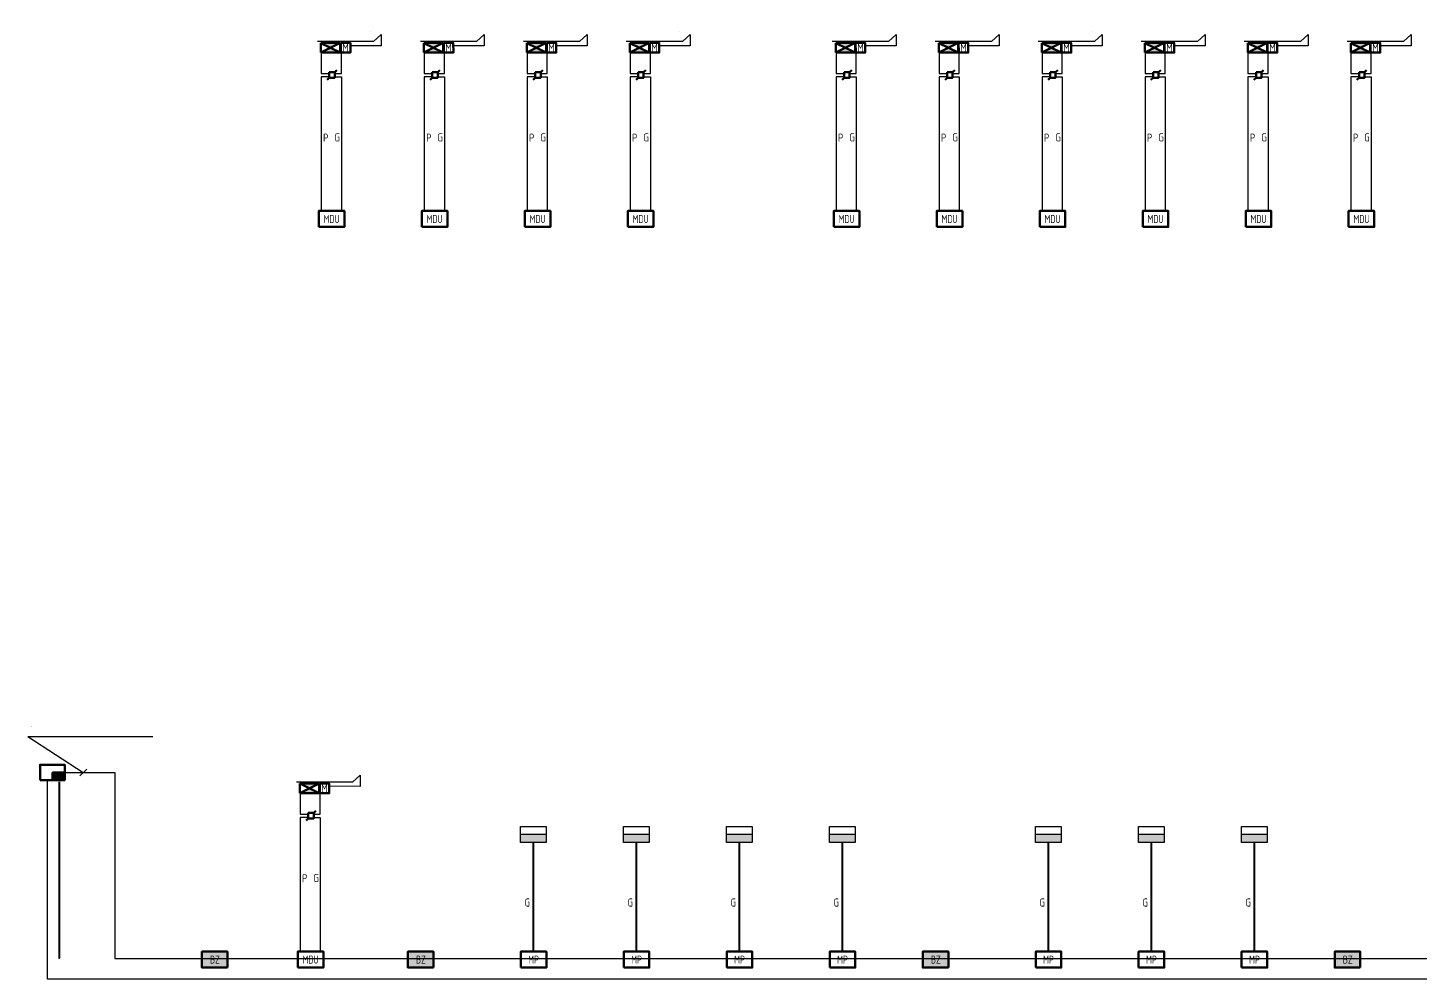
# Model space of a CAD drawing. Header units: millimetres. Extents: x 127230 to 906013, y -355313 to -209225.
# Drawn here: x 582890 to 626387, y -347762 to -318058 of the extents above; entities that cross this region are included whole.
import ezdxf
from ezdxf.enums import TextEntityAlignment as Align

# ---------------------------------------------------------------- set-up
doc = ezdxf.new("R2018")
doc.units = ezdxf.units.MM
doc.linetypes.add('Cплошная', pattern=[0])
for name, color, linetype, lineweight in [('14', 250, 'Continuous', 0), ('Адресация СПС', 7, 'Continuous', 25), ('АТ_ПС_ИП_025', 1, 'Continuous', 25), ('АТ_ПС_ППКП_025', 5, 'Continuous', 25), ('АТ_ПС_Текст_025', 7, 'Continuous', 25), ('АТ_ПС_Трасса_100', 1, 'Continuous', 100)]:
    doc.layers.add(name, color=color, linetype=linetype, lineweight=lineweight)
doc.layers.add('ПС2', color=230, linetype='Continuous')
doc.styles.add('GLE_OASR_TextStyle', font='GOST2304A.ttf')
doc.styles.add('GOST 2.304 type A', font='GOST2304A.ttf', dxfattribs={"width": 0.9, "height": 250})
doc.styles.get("Standard").update_dxf_attribs({"font": 'gost_0.ttf'})
doc.styles.add('ГОСТ 2.304', font='CS_Gost2304.shx', dxfattribs={"width": 0.8})

# ---------------------------------------------------------------- blocks, each defined once
blk = doc.blocks.new('*U49')
at = {"linetype": 'Continuous', "lineweight": 25}
blk.add_wipeout([(-1.5, -1.5), (-1.5, 1.5), (1.5, 1.5), (1.5, -1.5)], dxfattribs=at)
at = {"color": 0, "linetype": 'Continuous', "lineweight": -2}
for p, q in [((1.5, 1.5), (2.63, 2.63)), ((-1.5, -1.5), (-2.63, -2.63))]:
    blk.add_line(p, q, dxfattribs=at)
blk.add_lwpolyline([(-1.5, 1.5), (1.5, 1.5), (1.5, -1.5), (-1.5, -1.5)], close=True, dxfattribs=at)
blk = doc.blocks.new('*U52')
at = {"linetype": 'Continuous', "lineweight": -2}
h = blk.add_hatch(color=0, dxfattribs=at)
h.dxf.hatch_style = 1
h.paths.add_polyline_path([(-6, 2.97), (-2.98, 1.48), (0, 2.97)])
h.paths.add_polyline_path([(-2.98, 1.48), (-6, -0.03), (0, -0.03), (0, 0)])
at = {"color": 0, "linetype": 'Continuous', "lineweight": -2}
for p, q in [((-6, -0.03), (-6, 2.97)), ((0, 2.97), (-6, 2.97)), ((-6, 2.97), (0, 0)), ((-6, -0.03), (0, 2.97)), ((0, -0.03), (0, 2.97)), ((0, 1.47), (0.18, 1.47)), ((-6, -0.03), (0, -0.03))]:
    blk.add_line(p, q, dxfattribs=at)
blk.add_lwpolyline([(0.18, 2.97), (3.18, 2.97), (3.18, -0.03), (0.18, -0.03)], close=True, dxfattribs=at)
at = {"color": 0, "linetype": 'Continuous', "lineweight": -2, "style": 'GLE_OASR_TextStyle'}
blk.add_text('М', height=2.5, dxfattribs=at).set_placement((1.68, 1.47), align=Align.MIDDLE_CENTER)
blk = doc.blocks.new('*U51')
at = {"color": 0, "linetype": 'Continuous', "lineweight": -2}
blk.add_lwpolyline([(-8, -0.03), (0, -0.03), (0, 4.97), (-8, 4.97)], close=True, dxfattribs=at)
at = {"color": 0, "linetype": 'Continuous', "lineweight": -2, "style": 'ГОСТ 2.304', "width": 0.8, "flags": 4}
blk.add_attdef('НАДПИСЬ', text='', height=2.5, dxfattribs=at).set_placement((-4, 2.47), align=Align.MIDDLE_CENTER)
blk = doc.blocks.new('*U108')
at = {"color": 0, "lineweight": 0}
blk.add_wipeout([(-2.4, 2.08), (-19.97, 2.07), (-19.97, -2.23), (-2.4, -2.23)], dxfattribs=at)
at = {"color": 0, "linetype": 'Cплошная', "lineweight": 25}
for q in [(0, 0), (-19.97, -2.23)]:
    blk.add_line((-2.4, -2.23), q, dxfattribs=at)
at = {"color": 0, "lineweight": 30, "flags": 104}
blk.add_attdef('ТЕКСТ1', text='', height=2.5, dxfattribs=at).set_placement((-3.31, 1.05), align=Align.TOP_RIGHT)
blk = doc.blocks.new('бриз')
at = {"lineweight": 50, "ltscale": 100, "true_color": 0xffffff}
h = blk.add_hatch(color=7, dxfattribs=at)
h.dxf.hatch_style = 1
h.paths.add_polyline_path([(-139304, -374795), (-140104, -374795), (-140104, -375295), (-139304, -375295)])
at = {"layer": 'Адресация СПС', "color": 1, "lineweight": 50, "ltscale": 100}
blk.add_lwpolyline([(-139304, -375295), (-140104, -375295), (-140104, -374795), (-139304, -374795)], close=True, dxfattribs=at)
at = {"layer": 'Адресация СПС', "color": 1, "lineweight": 50, "ltscale": 100, "style": 'GOST 2.304 type A', "width": 0.9}
blk.add_text('BZ', height=250, dxfattribs=at).set_placement((-139696, -375046), align=Align.MIDDLE_CENTER)
blk = doc.blocks.new('*U59')
at = {"color": 0, "linetype": 'Continuous', "lineweight": -2}
blk.add_lwpolyline([(-8, -0.03), (0, -0.03), (0, 4.97), (-8, 4.97)], close=True, dxfattribs=at)
at = {"color": 0, "linetype": 'Continuous', "lineweight": -2, "style": 'ГОСТ 2.304', "width": 0.8, "flags": 4}
blk.add_attdef('НАДПИСЬ', text='', height=2.5, dxfattribs=at).set_placement((-4, 2.47), align=Align.MIDDLE_CENTER)
blk = doc.blocks.new('*U61')
at = {"linetype": 'Continuous', "lineweight": -2, "ltscale": 100}
h = blk.add_hatch(color=0, dxfattribs=at)
h.dxf.hatch_style = 1
h.paths.add_polyline_path([(0, 0), (0, 2.5), (-8, 2.5), (-8, 0)])
at = {"color": 0, "linetype": 'Continuous', "lineweight": -2, "ltscale": 100}
blk.add_line((0, 2.5), (-8, 2.5), dxfattribs=at)
at = {"color": 0, "linetype": 'Continuous', "lineweight": -2}
blk.add_lwpolyline([(-8, 0), (-8, 5), (0, 5), (0, 0)], close=True, dxfattribs=at)
blk = doc.blocks.new('*U53')
at = {"color": 0, "lineweight": 30, "width": 1.001, "flags": 104}
blk.add_attdef('ТЕКСТ1', text='', height=2.5, dxfattribs=at).set_placement((0.55, 3.27), align=Align.TOP_LEFT)
at = {"color": 0, "lineweight": 0}
blk.add_wipeout([(0, 4.3), (16.02, 4.3), (16.02, 0), (0, 0)], dxfattribs=at)
blk = doc.blocks.new('*U67')
at = {"linetype": 'Continuous', "lineweight": -2}
blk.add_hatch(color=0, dxfattribs=at).paths.add_polyline_path([(-4, 2.5), (-4, 0), (0, 0), (0, 2.5)])
at = {"color": 0, "linetype": 'Continuous', "lineweight": -2}
for points in [[(-8, 0), (-8, 5), (0, 5), (0, 0)], [(-4, 2.5), (-4, 0), (0, 0), (0, 2.5)]]:
    blk.add_lwpolyline(points, close=True, dxfattribs=at)
blk = doc.blocks.new('*U143')
at = {"color": 0}
blk.add_line((1.06, 1.06), (-1.06, -1.06), dxfattribs=at)
at = {"color": 0, "lineweight": 0}
blk.add_wipeout([(-17.33, 15.49), (21.74, 15.48), (21.74, 11.19), (-17.33, 11.19)], dxfattribs=at)
at = {"color": 0, "linetype": 'Cплошная', "lineweight": 25}
for q in [(21.74, 11.19), (0, 0)]:
    blk.add_line((-17.33, 11.19), q, dxfattribs=at)
at = {"color": 0, "lineweight": 30, "flags": 104}
blk.add_attdef('ТЕКСТ1', text='', height=2.5, dxfattribs=at).set_placement((-16.42, 14.46), align=Align.TOP_LEFT)

msp = doc.modelspace()

# ---------------------------------------------------------------- linework, layer by layer
at = {"layer": '14', "color": 6, "lineweight": 25}
for points in [[(592052, -318833), (592052, -319483), (592304, -319483)], [(595269, -318833), (595269, -319483), (595521, -319483)], [(598487, -318833), (598487, -319483), (598739, -319483)], [(601704, -318833), (601704, -319483), (601956, -319483)], [(608139, -318833), (608139, -319483), (608391, -319483)], [(611356, -318833), (611356, -319483), (611608, -319483)], [(614573, -318833), (614573, -319483), (614825, -319483)], [(617791, -318833), (617791, -319483), (618043, -319483)], [(621008, -318833), (621008, -319483), (621260, -319483)], [(624225, -318833), (624225, -319483), (624477, -319483)], [(591395, -341958), (591395, -342608), (591647, -342608)]]:
    msp.add_lwpolyline(points, dxfattribs=at)
at = {"layer": 'АТ_ПС_Трасса_100', "color": 92, "lineweight": 25, "ltscale": 100}
for points in [[(592477, -319483), (592685, -319483), (592685, -318834)], [(595694, -319483), (595902, -319483), (595902, -318834)], [(598911, -319483), (599119, -319483), (599119, -318834)], [(602129, -319483), (602337, -319483), (602337, -318834)], [(608563, -319483), (608771, -319483), (608771, -318834)], [(611781, -319483), (611989, -319483), (611989, -318834)], [(614998, -319483), (615206, -319483), (615206, -318834)], [(618215, -319483), (618423, -319483), (618423, -318834)], [(621433, -319483), (621641, -319483), (621641, -318834)], [(624650, -319483), (624858, -319483), (624858, -318834)], [(592477, -319590), (592685, -319590), (592685, -323777)], [(595694, -319590), (595902, -319590), (595902, -323777)], [(598911, -319590), (599119, -319590), (599119, -323777)], [(602129, -319590), (602337, -319590), (602337, -323777)], [(608563, -319590), (608771, -319590), (608771, -323777)], [(611781, -319590), (611989, -319590), (611989, -323777)], [(614998, -319590), (615206, -319590), (615206, -323777)], [(618215, -319590), (618423, -319590), (618423, -323777)], [(621433, -319590), (621641, -319590), (621641, -323777)], [(624650, -319590), (624858, -319590), (624858, -323777)], [(591819, -342608), (592027, -342608), (592027, -341959)], [(591819, -342715), (592027, -342715), (592027, -346902)]]:
    msp.add_lwpolyline(points, dxfattribs=at)
at = {"layer": 'АТ_ПС_Трасса_100', "color": 6, "lineweight": 25, "ltscale": 100}
for points in [[(592304, -319590), (592052, -319590), (592052, -323777)], [(595521, -319590), (595269, -319590), (595269, -323777)], [(598739, -319590), (598487, -319590), (598487, -323777)], [(601956, -319590), (601704, -319590), (601704, -323777)], [(608391, -319590), (608139, -319590), (608139, -323777)], [(611608, -319590), (611356, -319590), (611356, -323777)], [(614825, -319590), (614573, -319590), (614573, -323777)], [(618043, -319590), (617791, -319590), (617791, -323777)], [(621260, -319590), (621008, -319590), (621008, -323777)], [(624477, -319590), (624225, -319590), (624225, -323777)], [(591647, -342715), (591395, -342715), (591395, -346902)]]:
    msp.add_lwpolyline(points, dxfattribs=at)
at = {"layer": 'АТ_ПС_Трасса_100', "color": 3, "linetype": 'Cплошная', "lineweight": 40, "transparency": 33554687}
msp.add_lwpolyline([(583870, -341599), (583870, -347112), (583870, -347112)], dxfattribs=at)

# ---------------------------------------------------------------- block references
at = {"layer": 'Адресация СПС', "color": 7, "lineweight": 50}
for p in [(728430, 27894), (734865, 27894), (750952, 27894), (763821, 27894)]:
    msp.add_blockref('бриз', p, dxfattribs=at)
at = {"layer": 'АТ_ПС_ППКП_025', "color": 1, "linetype": 'Continuous', "lineweight": 50, "xscale": 96.35147301660591, "yscale": 96.35147301660591, "zscale": 96.35147301660591}
msp.add_blockref('*U67', (584045, -341548), dxfattribs=at)
at = {"layer": 'ПС2', "color": 5, "lineweight": 50, "transparency": 33554687, "xscale": 100, "yscale": 100, "zscale": 100, "rotation": 0.1250381865928775}
for p in [(592648, -318828), (595865, -318828), (599082, -318828), (602300, -318828), (608734, -318828), (611952, -318828), (615169, -318828), (618386, -318828), (621604, -318828), (624821, -318828), (591990, -341953)]:
    msp.add_blockref('*U52', p, dxfattribs=at)

# ---------------------------------------------------------------- texts
at = {"layer": 'АТ_ПС_Текст_025', "char_height": 250, "attachment_point": 5, "style": 'GLE_OASR_TextStyle'}
for s, insert in [('P', (592198, -321487)), ('G', (592554, -321478)), ('P', (595416, -321487)), ('G', (595771, -321478)), ('P', (598633, -321487)), ('G', (598988, -321478)), ('P', (601850, -321487)), ('G', (602206, -321478)), ('P', (608285, -321487)), ('G', (608640, -321478)), ('P', (611502, -321487)), ('G', (611858, -321478)), ('P', (614720, -321487)), ('G', (615075, -321478)), ('P', (617937, -321487)), ('G', (618292, -321478)), ('P', (621154, -321487)), ('G', (621510, -321478)), ('P', (624372, -321487)), ('G', (624727, -321478)), ('P', (591541, -344612)), ('G', (591896, -344604)), ('G', (598495, -345370)), ('G', (601712, -345370)), ('G', (604930, -345370)), ('G', (608147, -345370)), ('G', (614582, -345370)), ('G', (617799, -345370)), ('G', (621016, -345370))]:
    msp.add_mtext_dynamic_manual_height_columns(s, width=1237.88, gutter_width=12.5, heights=[0], dxfattribs=dict(at, insert=insert))

# ---------------------------------------------------------------- wipeouts: each hides what was drawn before it
at = {"lineweight": 25}
for points in [[(598288, -346902), (599088, -346902), (599088, -347402), (598288, -347402)], [(601506, -346902), (602306, -346902), (602306, -347402), (601506, -347402)], [(604723, -346902), (605523, -346902), (605523, -347402), (604723, -347402)], [(607940, -346902), (608740, -346902), (608740, -347402), (607940, -347402)], [(614375, -346902), (615175, -346902), (615175, -347402), (614375, -347402)], [(617592, -346902), (618392, -346902), (618392, -347402), (617592, -347402)], [(620810, -346902), (621610, -346902), (621610, -347402), (620810, -347402)]]:
    msp.add_wipeout(points, dxfattribs=at).dxf.layer = 'АТ_ПС_Трасса_100'

# ---------------------------------------------------------------- next in the draw order: linework, layer by layer
at = {"layer": 'АТ_ПС_Трасса_100', "color": 3, "linetype": 'Cплошная', "lineweight": 40, "transparency": 33554687}
for points in [[(598688, -346902), (598688, -343500)], [(601906, -346902), (601906, -343500)], [(605123, -346902), (605123, -343500)], [(608340, -346902), (608340, -343500)], [(614775, -346902), (614775, -343500)], [(617992, -346902), (617992, -343500)], [(621210, -346902), (621210, -343500)]]:
    msp.add_lwpolyline(points, dxfattribs=at)

# ---------------------------------------------------------------- next in the draw order: block references
at = {"layer": 'АТ_ПС_ИП_025', "lineweight": 50, "xscale": 57.51779866433964, "yscale": 57.51779866433964, "zscale": 57.51779866433964}
for p in [(592390, -319532), (595608, -319532), (598825, -319532), (602042, -319532), (608477, -319532), (611694, -319532), (614912, -319532), (618129, -319532), (621346, -319532), (624564, -319532), (591733, -342657)]:
    msp.add_blockref('*U49', p, dxfattribs=at)
at = {"layer": 'АТ_ПС_ИП_025', "lineweight": 50, "transparency": 33554687}
ref = msp.add_blockref('*U59', (599088, -347398), dxfattribs=dict(at, xscale=100, yscale=100, zscale=100))
ref.add_attrib('НАДПИСЬ', 'МР', dxfattribs={"layer": '0', "color": 0, "linetype": 'Continuous', "lineweight": -2, "height": 250, "style": 'ГОСТ 2.304', "width": 0.8}).set_placement((598688, -347152), align=Align.MIDDLE_CENTER)
ref = msp.add_blockref('*U59', (602305, -347398), dxfattribs=dict(at, xscale=100, yscale=100, zscale=100))
ref.add_attrib('НАДПИСЬ', 'МР', dxfattribs={"layer": '0', "color": 0, "linetype": 'Continuous', "lineweight": -2, "height": 250, "style": 'ГОСТ 2.304', "width": 0.8}).set_placement((601906, -347152), align=Align.MIDDLE_CENTER)
ref = msp.add_blockref('*U59', (605523, -347398), dxfattribs=dict(at, xscale=100, yscale=100, zscale=100))
ref.add_attrib('НАДПИСЬ', 'МР', dxfattribs={"layer": '0', "color": 0, "linetype": 'Continuous', "lineweight": -2, "height": 250, "style": 'ГОСТ 2.304', "width": 0.8}).set_placement((605123, -347152), align=Align.MIDDLE_CENTER)
ref = msp.add_blockref('*U59', (608740, -347398), dxfattribs=dict(at, xscale=100, yscale=100, zscale=100))
ref.add_attrib('НАДПИСЬ', 'МР', dxfattribs={"layer": '0', "color": 0, "linetype": 'Continuous', "lineweight": -2, "height": 250, "style": 'ГОСТ 2.304', "width": 0.8}).set_placement((608340, -347152), align=Align.MIDDLE_CENTER)
ref = msp.add_blockref('*U59', (615175, -347398), dxfattribs=dict(at, xscale=100, yscale=100, zscale=100))
ref.add_attrib('НАДПИСЬ', 'МР', dxfattribs={"layer": '0', "color": 0, "linetype": 'Continuous', "lineweight": -2, "height": 250, "style": 'ГОСТ 2.304', "width": 0.8}).set_placement((614775, -347152), align=Align.MIDDLE_CENTER)
ref = msp.add_blockref('*U59', (618392, -347398), dxfattribs=dict(at, xscale=100, yscale=100, zscale=100))
ref.add_attrib('НАДПИСЬ', 'МР', dxfattribs={"layer": '0', "color": 0, "linetype": 'Continuous', "lineweight": -2, "height": 250, "style": 'ГОСТ 2.304', "width": 0.8}).set_placement((617992, -347152), align=Align.MIDDLE_CENTER)
ref = msp.add_blockref('*U59', (621609, -347398), dxfattribs=dict(at, xscale=100, yscale=100, zscale=100))
ref.add_attrib('НАДПИСЬ', 'МР', dxfattribs={"layer": '0', "color": 0, "linetype": 'Continuous', "lineweight": -2, "height": 250, "style": 'ГОСТ 2.304', "width": 0.8}).set_placement((621210, -347152), align=Align.MIDDLE_CENTER)
at = {"layer": 'АТ_ПС_Текст_025', "linetype": 'Continuous'}
ref = msp.add_blockref('*U108', (593932, -318266), dxfattribs=dict(at, xscale=100, yscale=100, zscale=100))
lines = msp.add_mtext('230 В AC*** ', dxfattribs={"layer": '0', "color": 0, "insert": (593601, -318161), "char_height": 2.5, "attachment_point": 1})
ref.add_attrib('ТЕКСТ1', '', (593601, -318161), dxfattribs={"flags": 104}).embed_mtext(lines)
ref = msp.add_blockref('*U108', (597149, -318266), dxfattribs=dict(at, xscale=100, yscale=100, zscale=100))
lines = msp.add_mtext('230 В AC*** ', dxfattribs={"layer": '0', "color": 0, "insert": (596818, -318161), "char_height": 2.5, "attachment_point": 1})
ref.add_attrib('ТЕКСТ1', '', (596818, -318161), dxfattribs={"flags": 104}).embed_mtext(lines)
ref = msp.add_blockref('*U108', (600367, -318266), dxfattribs=dict(at, xscale=100, yscale=100, zscale=100))
lines = msp.add_mtext('230 В AC*** ', dxfattribs={"layer": '0', "color": 0, "insert": (600036, -318161), "char_height": 2.5, "attachment_point": 1})
ref.add_attrib('ТЕКСТ1', '', (600036, -318161), dxfattribs={"flags": 104}).embed_mtext(lines)
ref = msp.add_blockref('*U108', (603584, -318266), dxfattribs=dict(at, xscale=100, yscale=100, zscale=100))
lines = msp.add_mtext('230 В AC*** ', dxfattribs={"layer": '0', "color": 0, "insert": (603253, -318161), "char_height": 2.5, "attachment_point": 1})
ref.add_attrib('ТЕКСТ1', '', (603253, -318161), dxfattribs={"flags": 104}).embed_mtext(lines)
ref = msp.add_blockref('*U108', (610019, -318266), dxfattribs=dict(at, xscale=100, yscale=100, zscale=100))
lines = msp.add_mtext('230 В AC*** ', dxfattribs={"layer": '0', "color": 0, "insert": (609688, -318161), "char_height": 2.5, "attachment_point": 1})
ref.add_attrib('ТЕКСТ1', '', (609688, -318161), dxfattribs={"flags": 104}).embed_mtext(lines)
ref = msp.add_blockref('*U108', (613236, -318266), dxfattribs=dict(at, xscale=100, yscale=100, zscale=100))
lines = msp.add_mtext('230 В AC*** ', dxfattribs={"layer": '0', "color": 0, "insert": (612905, -318161), "char_height": 2.5, "attachment_point": 1})
ref.add_attrib('ТЕКСТ1', '', (612905, -318161), dxfattribs={"flags": 104}).embed_mtext(lines)
ref = msp.add_blockref('*U108', (616453, -318266), dxfattribs=dict(at, xscale=100, yscale=100, zscale=100))
lines = msp.add_mtext('230 В AC*** ', dxfattribs={"layer": '0', "color": 0, "insert": (616122, -318161), "char_height": 2.5, "attachment_point": 1})
ref.add_attrib('ТЕКСТ1', '', (616122, -318161), dxfattribs={"flags": 104}).embed_mtext(lines)
ref = msp.add_blockref('*U108', (619671, -318266), dxfattribs=dict(at, xscale=100, yscale=100, zscale=100))
lines = msp.add_mtext('230 В AC*** ', dxfattribs={"layer": '0', "color": 0, "insert": (619340, -318161), "char_height": 2.5, "attachment_point": 1})
ref.add_attrib('ТЕКСТ1', '', (619340, -318161), dxfattribs={"flags": 104}).embed_mtext(lines)
ref = msp.add_blockref('*U108', (622888, -318266), dxfattribs=dict(at, xscale=100, yscale=100, zscale=100))
lines = msp.add_mtext('230 В AC*** ', dxfattribs={"layer": '0', "color": 0, "insert": (622557, -318161), "char_height": 2.5, "attachment_point": 1})
ref.add_attrib('ТЕКСТ1', '', (622557, -318161), dxfattribs={"flags": 104}).embed_mtext(lines)
ref = msp.add_blockref('*U108', (626105, -318266), dxfattribs=dict(at, xscale=100, yscale=100, zscale=100))
lines = msp.add_mtext('230 В AC*** ', dxfattribs={"layer": '0', "color": 0, "insert": (625774, -318161), "char_height": 2.5, "attachment_point": 1})
ref.add_attrib('ТЕКСТ1', '', (625774, -318161), dxfattribs={"flags": 104}).embed_mtext(lines)
ref = msp.add_blockref('*U108', (593275, -341391), dxfattribs=dict(at, xscale=100, yscale=100, zscale=100))
lines = msp.add_mtext('230 В AC*** ', dxfattribs={"layer": '0', "color": 0, "insert": (592944, -341287), "char_height": 2.5, "attachment_point": 1})
ref.add_attrib('ТЕКСТ1', '', (592944, -341287), dxfattribs={"flags": 104}).embed_mtext(lines)
at = {"layer": 'АТ_ПС_Текст_025', "transparency": 33554636, "xscale": 99.99980000000001, "yscale": 99.99980000000001, "zscale": 99.99980000000001, "rotation": 90}
msp.add_blockref('*U53', (584423, -347514), dxfattribs=at)

# ---------------------------------------------------------------- next in the draw order: wipeouts: each hides what was drawn before it
at = {"lineweight": 25}
for points in [[(591980, -323777), (592780, -323777), (592780, -324277), (591980, -324277)], [(595197, -323777), (595997, -323777), (595997, -324277), (595197, -324277)], [(598415, -323777), (599215, -323777), (599215, -324277), (598415, -324277)], [(601632, -323777), (602432, -323777), (602432, -324277), (601632, -324277)], [(608067, -323777), (608867, -323777), (608867, -324277), (608067, -324277)], [(611284, -323777), (612084, -323777), (612084, -324277), (611284, -324277)], [(614501, -323777), (615301, -323777), (615301, -324277), (614501, -324277)], [(617719, -323777), (618519, -323777), (618519, -324277), (617719, -324277)], [(620936, -323777), (621736, -323777), (621736, -324277), (620936, -324277)], [(624153, -323777), (624953, -323777), (624953, -324277), (624153, -324277)], [(591323, -346902), (592123, -346902), (592123, -347402), (591323, -347402)]]:
    msp.add_wipeout(points, dxfattribs=at).dxf.layer = 'АТ_ПС_Трасса_100'

# ---------------------------------------------------------------- next in the draw order: linework, layer by layer
at = {"layer": '14', "color": 6, "lineweight": 25}
for points in [[(593932, -318266), (593932, -318620), (592965, -318615)], [(597149, -318266), (597149, -318620), (596183, -318615)], [(600367, -318266), (600367, -318620), (599400, -318615)], [(603584, -318266), (603584, -318620), (602617, -318615)], [(610019, -318266), (610019, -318620), (609052, -318615)], [(613236, -318266), (613236, -318620), (612269, -318615)], [(616453, -318266), (616453, -318620), (615487, -318615)], [(619671, -318266), (619671, -318620), (618704, -318615)], [(622888, -318266), (622888, -318620), (621921, -318615)], [(626105, -318266), (626105, -318620), (625139, -318615)], [(593275, -341391), (593275, -341745), (592308, -341740)]]:
    msp.add_lwpolyline(points, dxfattribs=at)

# ---------------------------------------------------------------- next in the draw order: block references
at = {"layer": 'АТ_ПС_ППКП_025', "color": 1, "linetype": 'Continuous', "lineweight": 50}
ref = msp.add_blockref('*U51', (592780, -324273), dxfattribs=dict(at, xscale=100, yscale=100, zscale=100))
ref.add_attrib('НАДПИСЬ', 'MDU', dxfattribs={"layer": '0', "color": 0, "linetype": 'Continuous', "lineweight": -2, "height": 250, "style": 'ГОСТ 2.304', "width": 0.8}).set_placement((592380, -324027), align=Align.MIDDLE_CENTER)
ref = msp.add_blockref('*U51', (595997, -324273), dxfattribs=dict(at, xscale=100, yscale=100, zscale=100))
ref.add_attrib('НАДПИСЬ', 'MDU', dxfattribs={"layer": '0', "color": 0, "linetype": 'Continuous', "lineweight": -2, "height": 250, "style": 'ГОСТ 2.304', "width": 0.8}).set_placement((595597, -324027), align=Align.MIDDLE_CENTER)
ref = msp.add_blockref('*U51', (599215, -324273), dxfattribs=dict(at, xscale=100, yscale=100, zscale=100))
ref.add_attrib('НАДПИСЬ', 'MDU', dxfattribs={"layer": '0', "color": 0, "linetype": 'Continuous', "lineweight": -2, "height": 250, "style": 'ГОСТ 2.304', "width": 0.8}).set_placement((598815, -324027), align=Align.MIDDLE_CENTER)
ref = msp.add_blockref('*U51', (602432, -324273), dxfattribs=dict(at, xscale=100, yscale=100, zscale=100))
ref.add_attrib('НАДПИСЬ', 'MDU', dxfattribs={"layer": '0', "color": 0, "linetype": 'Continuous', "lineweight": -2, "height": 250, "style": 'ГОСТ 2.304', "width": 0.8}).set_placement((602032, -324027), align=Align.MIDDLE_CENTER)
ref = msp.add_blockref('*U51', (608867, -324273), dxfattribs=dict(at, xscale=100, yscale=100, zscale=100))
ref.add_attrib('НАДПИСЬ', 'MDU', dxfattribs={"layer": '0', "color": 0, "linetype": 'Continuous', "lineweight": -2, "height": 250, "style": 'ГОСТ 2.304', "width": 0.8}).set_placement((608467, -324027), align=Align.MIDDLE_CENTER)
ref = msp.add_blockref('*U51', (612084, -324273), dxfattribs=dict(at, xscale=100, yscale=100, zscale=100))
ref.add_attrib('НАДПИСЬ', 'MDU', dxfattribs={"layer": '0', "color": 0, "linetype": 'Continuous', "lineweight": -2, "height": 250, "style": 'ГОСТ 2.304', "width": 0.8}).set_placement((611684, -324027), align=Align.MIDDLE_CENTER)
ref = msp.add_blockref('*U51', (615301, -324273), dxfattribs=dict(at, xscale=100, yscale=100, zscale=100))
ref.add_attrib('НАДПИСЬ', 'MDU', dxfattribs={"layer": '0', "color": 0, "linetype": 'Continuous', "lineweight": -2, "height": 250, "style": 'ГОСТ 2.304', "width": 0.8}).set_placement((614901, -324027), align=Align.MIDDLE_CENTER)
ref = msp.add_blockref('*U51', (618519, -324273), dxfattribs=dict(at, xscale=100, yscale=100, zscale=100))
ref.add_attrib('НАДПИСЬ', 'MDU', dxfattribs={"layer": '0', "color": 0, "linetype": 'Continuous', "lineweight": -2, "height": 250, "style": 'ГОСТ 2.304', "width": 0.8}).set_placement((618119, -324027), align=Align.MIDDLE_CENTER)
ref = msp.add_blockref('*U51', (621736, -324273), dxfattribs=dict(at, xscale=100, yscale=100, zscale=100))
ref.add_attrib('НАДПИСЬ', 'MDU', dxfattribs={"layer": '0', "color": 0, "linetype": 'Continuous', "lineweight": -2, "height": 250, "style": 'ГОСТ 2.304', "width": 0.8}).set_placement((621336, -324027), align=Align.MIDDLE_CENTER)
ref = msp.add_blockref('*U51', (624953, -324273), dxfattribs=dict(at, xscale=100, yscale=100, zscale=100))
ref.add_attrib('НАДПИСЬ', 'MDU', dxfattribs={"layer": '0', "color": 0, "linetype": 'Continuous', "lineweight": -2, "height": 250, "style": 'ГОСТ 2.304', "width": 0.8}).set_placement((624553, -324027), align=Align.MIDDLE_CENTER)
ref = msp.add_blockref('*U51', (592122, -347398), dxfattribs=dict(at, xscale=100, yscale=100, zscale=100))
ref.add_attrib('НАДПИСЬ', 'MDU', dxfattribs={"layer": '0', "color": 0, "linetype": 'Continuous', "lineweight": -2, "height": 250, "style": 'ГОСТ 2.304', "width": 0.8}).set_placement((591723, -347152), align=Align.MIDDLE_CENTER)

# ---------------------------------------------------------------- next in the draw order: wipeouts: each hides what was drawn before it
at = {"lineweight": 25}
for points in [[(598283, -342997), (599083, -342997), (599083, -343497), (598283, -343497)], [(601501, -342997), (602301, -342997), (602301, -343497), (601501, -343497)], [(604718, -342997), (605518, -342997), (605518, -343497), (604718, -343497)], [(607935, -342997), (608735, -342997), (608735, -343497), (607935, -343497)], [(614370, -342997), (615170, -342997), (615170, -343497), (614370, -343497)], [(617587, -342997), (618387, -342997), (618387, -343497), (617587, -343497)], [(620805, -342997), (621605, -342997), (621605, -343497), (620805, -343497)]]:
    msp.add_wipeout(points, dxfattribs=at).dxf.layer = 'АТ_ПС_Трасса_100'

# ---------------------------------------------------------------- next in the draw order: linework, layer by layer
at = {"color": 1, "lineweight": 30}
msp.add_lwpolyline([(584045, -341307), (585609, -341307), (585609, -347115), (718220, -347115), (718220, -347762), (583506, -347762), (583506, -341548)], dxfattribs=at)

# ---------------------------------------------------------------- next in the draw order: block references
at = {"layer": 'АТ_ПС_ИП_025', "color": 5, "transparency": 33554687, "xscale": 100, "yscale": 100, "zscale": 100}
for p in [(599083, -343497), (602301, -343497), (605518, -343497), (608735, -343497), (615170, -343497), (618387, -343497), (621605, -343497)]:
    msp.add_blockref('*U61', p, dxfattribs=at)

# ---------------------------------------------------------------- next in the draw order: block references
at = {"layer": 'АТ_ПС_Текст_025', "linetype": 'Continuous'}
ref = msp.add_blockref('*U143', (584623, -341307), dxfattribs=dict(at, xscale=100, yscale=100, zscale=100))
lines = msp.add_mtext('F0-81-030-N-FA-BZ-010-001', dxfattribs={"layer": '0', "color": 0, "insert": (582981, -339861), "char_height": 2.5, "attachment_point": 1})
ref.add_attrib('ТЕКСТ1', '', (582981, -339861), dxfattribs={"flags": 104}).embed_mtext(lines)

doc.saveas('drawing.dxf')
